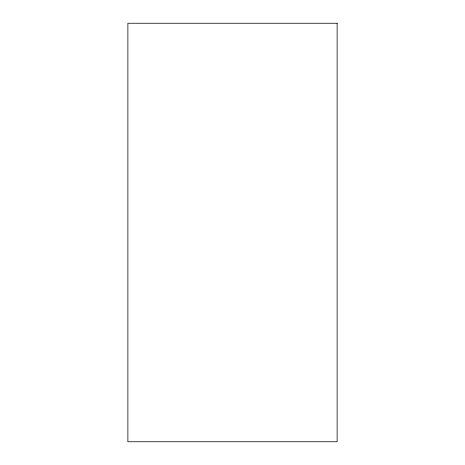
<?xml version="1.0" encoding="UTF-8"?>
<svg xmlns="http://www.w3.org/2000/svg" width="465" height="465" viewBox="0 0 465 465"><rect width="100%" height="100%" fill="white"/><g stroke="black" fill="none" stroke-linecap="round" stroke-linejoin="round"><path stroke-width="0.7" d="M337.125 23.25L127.875 23.25L127.875 441.75L337.125 441.75L337.125 23.25"/></g></svg>
